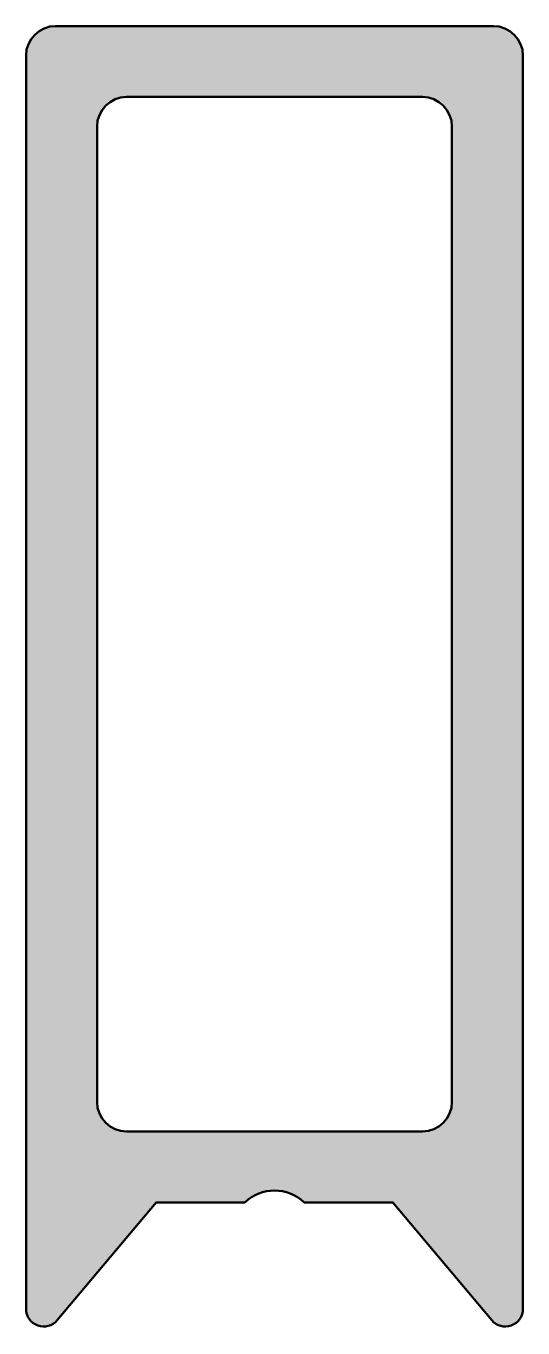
# Model space of a CAD drawing. Extents: x 0 to 8.4, y -22 to 0.
import ezdxf

# ---------------------------------------------------------------- set-up
doc = ezdxf.new("R2010")
doc.units = 0
doc.layers.add('0S-Alu contour', color=7, linetype='Continuous', lineweight=50)
doc.layers.add('0S-Alu hatch', color=252, linetype='Continuous', lineweight=25)

# ---------------------------------------------------------------- blocks, each defined once
blk = doc.blocks.new('430270__A6CB3C96_620C_4D84_B779_084B0634A003_')
at = {"layer": '0S-Alu hatch'}
h = blk.add_hatch(color=256, dxfattribs=at)
edge = h.paths.add_edge_path()
edge.add_line((0, -0.4999999999999894), (0, -21.7013650088422))
edge.add_arc((0.2986349911577903, -21.70136500884221), 0.2986349911577903, 180, 319.9999999999969)
edge.add_line((0.5274026666550907, -21.8933238809773), (2.200000000000002, -19.9))
edge.add_line((2.200000000000002, -19.9), (3.700000000000002, -19.9))
edge.add_ellipse((4.200000000000002, -20.425), major_axis=(-0.724999999999999, 0), ratio=1, start_angle=226.3971810272963, end_angle=313.6028189727037, ccw=False)
edge.add_line((4.700000000000002, -19.9), (6.200000000000001, -19.9))
edge.add_line((6.200000000000001, -19.9), (7.872597333344899, -21.8933238809773))
edge.add_arc((8.101365008842208, -21.70136500884221), 0.2986349911577995, 220.0000000000025, 360)
edge.add_line((8.400000000000007, -21.70136500884221), (8.400000000000006, -0.4999999999999894))
edge.add_arc((7.900000000000005, -0.4999999999999894), 0.5, 0, 89.99999999999991)
edge.add_line((7.900000000000006, 1.07e-14), (0.5, 1.07e-14))
edge.add_arc((0.5, -0.4999999999999894), 0.5, 90, 180)
edge = h.paths.add_edge_path()
edge.add_line((1.200000000000002, -18.20000000000001), (1.200000000000002, -1.699999999999981))
edge.add_ellipse((1.700000000000002, -1.699999999999981), major_axis=(-0.5, 0), ratio=1, start_angle=270.0000000000001, end_angle=360, ccw=False)
edge.add_line((1.700000000000001, -1.199999999999981), (6.700000000000005, -1.199999999999983))
edge.add_ellipse((6.700000000000004, -1.699999999999981), major_axis=(-0.4999999999999983, 0), ratio=1, start_angle=180, end_angle=269.9999999999999, ccw=False)
edge.add_line((7.200000000000002, -1.699999999999981), (7.200000000000002, -18.20000000000001))
edge.add_ellipse((6.700000000000002, -18.20000000000001), major_axis=(-0.5, 0), ratio=1, start_angle=90, end_angle=180, ccw=False)
edge.add_line((6.700000000000002, -18.70000000000001), (1.700000000000002, -18.70000000000001))
edge.add_ellipse((1.700000000000002, -18.20000000000001), major_axis=(-0.5, 0), ratio=1, start_angle=0, end_angle=90, ccw=False)
at = {"layer": '0S-Alu contour', "color": 7}
for points in [[(7.900000000000006, 1.07e-14), (0.5, 1.07e-14)], [(0, -0.4999999999999894), (0, -21.7013650088422)], [(8.400000000000007, -21.70136500884221), (8.400000000000006, -0.4999999999999894)], [(1.700000000000001, -1.199999999999981), (6.700000000000005, -1.199999999999983)], [(1.200000000000002, -18.20000000000001), (1.200000000000002, -1.699999999999981)], [(7.200000000000002, -1.699999999999981), (7.200000000000002, -18.20000000000001)], [(6.700000000000002, -18.70000000000001), (1.700000000000002, -18.70000000000001)], [(0.5274026666550907, -21.8933238809773), (2.200000000000002, -19.9), (3.700000000000002, -19.9)], [(4.700000000000002, -19.9), (6.200000000000001, -19.9), (7.872597333344899, -21.8933238809773)]]:
    blk.add_lwpolyline(points, dxfattribs=at)
for centre, radius, start, end in [((0.5, -0.4999999999999894), 0.5, 90, 180), ((7.900000000000005, -0.4999999999999894), 0.5, 0, 89.99999999999991), ((0.2986349911577903, -21.70136500884221), 0.2986349911577903, 180, 319.9999999999969), ((8.101365008842208, -21.70136500884221), 0.2986349911577995, 220.0000000000025, 0)]:
    blk.add_arc(centre, radius, start, end, dxfattribs=at)
at = {"layer": '0S-Alu contour', "color": 7, "extrusion": (0, 0, -1)}
for centre, radius, start, end in [((-1.700000000000002, -1.699999999999981), 0.5, 0, 89.99999999999991), ((-6.700000000000004, -1.699999999999981), 0.4999999999999983, 90.0000000000001, 180), ((-1.700000000000002, -18.20000000000001), 0.5, 270, 0), ((-6.700000000000002, -18.20000000000001), 0.5, 180, 270), ((-4.200000000000002, -20.425), 0.724999999999999, 46.3971810272963, 133.6028189727037)]:
    blk.add_arc(centre, radius, start, end, dxfattribs=at)
blk = doc.blocks.new('430270__9B60EB36_583A_406B_834C_AAB65376DC89_')
at = {"layer": '0S-Alu contour', "color": 7}
blk.add_blockref('430270__A6CB3C96_620C_4D84_B779_084B0634A003_', (0, 0), dxfattribs=at)

msp = doc.modelspace()

# ---------------------------------------------------------------- block references
at = {"layer": '0S-Alu contour', "color": 7}
msp.add_blockref('430270__9B60EB36_583A_406B_834C_AAB65376DC89_', (0, 0), dxfattribs=at)

doc.saveas('drawing.dxf')
